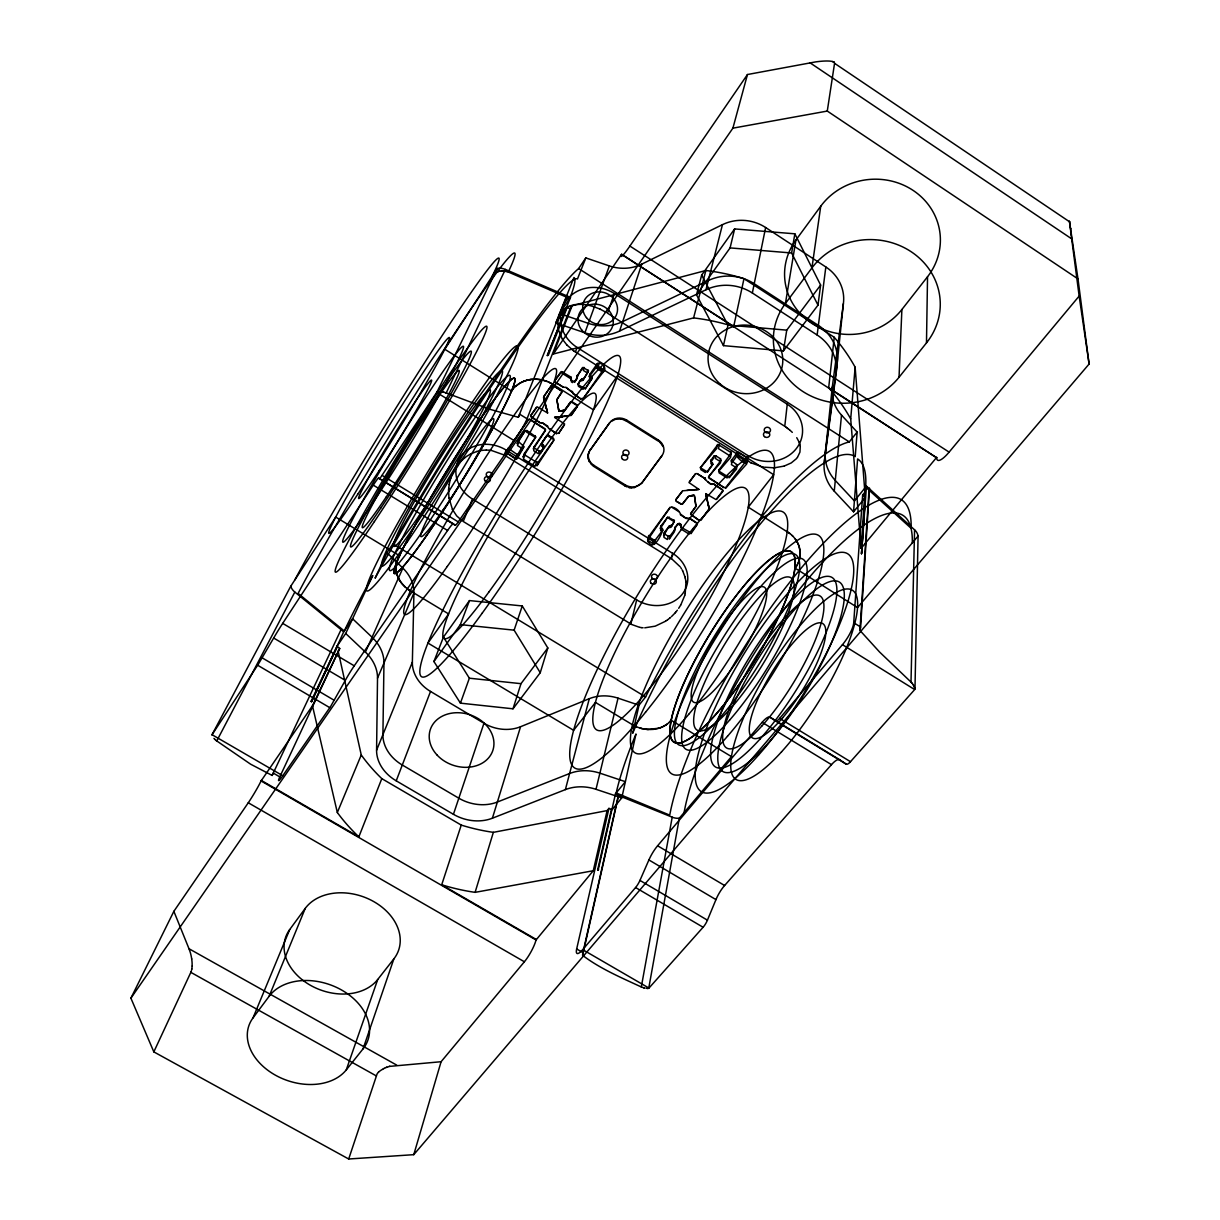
<?xml version="1.0" encoding="UTF-8"?>
<svg xmlns="http://www.w3.org/2000/svg" width="1220" height="1220" viewBox="0 0 1220 1220"><rect width="100%" height="100%" fill="white"/><g stroke="black" fill="none" stroke-linecap="round" stroke-linejoin="round"><path stroke-width="1.5" d="M448.945 497.912L448.594 490.303M800.168 555.573L800.244 552.797M1071.038 233.904L1079.151 296.079L949.114 452.117A20.725 5.49 -56.2 0 1 936.701 457.79L828.685 387.731L834.236 337.284L743.986 278.678A185.531 165.691 12.5 0 0 705.861 270.504L572.119 305.747L570.091 308.752L527.04 418.78A18.666 1.769 -58.2 0 1 514.337 440.725L458.232 521.885A9.12 0.839 -58.5 0 1 455.274 525.317L378.551 478.057A18.132 0.915 -58.5 0 0 373.274 485.148L282.689 623.374A17.415 0.824 -58.7 0 0 273.676 638.029L258.426 664.031L212.066 734.714L282.781 775.722L330.605 706.502L345.306 680.394A17.293 1.494 -58.9 0 1 354.257 665.83L447.603 530.486A18.026 1.647 -58.6 0 1 453.382 523.776L455.274 525.317M562.161 338.825L558.12 328.988L557.967 319.487M911.401 528.55L911.142 528.321A213.774 56.41 -58.4 0 0 802.577 566.461A213.774 56.41 -58.4 0 0 669.719 815.128L616.176 792.954A225.608 53.283 -58.4 0 1 635.986 733.998L621.773 797.895L596 789.31A38.933 31.034 14.2 0 0 565.379 789.614L492.392 818.208A38.903 30.988 17.8 0 1 453.428 814.304L396.225 780.83A39.131 31.262 19.8 0 1 376.583 750.239L377.514 678.152L413.931 592.981A37.362 31.049 23.8 0 0 402.859 568.124L386.938 552.721L392.916 543.846A248.468 19.993 -58.4 0 1 578.631 268.552L585.813 257.908L609.375 265.929A41.754 39.116 23.3 0 0 641.766 264.13L722.453 224.663A41.785 39.192 9.7 0 1 765.626 227.515L825.833 266.966A41.678 38.674 3.9 0 1 843.386 303.627L836.081 373.823L824.354 461.541A44.088 39.025 2 0 0 834.266 491.187L853.558 511.82L865.3 497.47L862.647 494.954L864.888 492.209L855.144 367.205A185.531 165.691 12.5 0 0 834.236 337.284M926.483 342.881L927.535 276.757A65.712 61.519 -4.9 0 0 912.941 190.29A65.712 61.519 -4.9 0 0 820.74 206.226L795.928 240.02L785.421 303.49A69.509 63.699 1.3 0 0 802.821 391.467A69.509 63.699 1.3 0 0 899.033 377.285L926.483 342.881A70.409 64.95 -1.8 0 0 910.791 251.488A70.409 64.95 -1.8 0 0 811.925 267.927L785.421 303.49M513.254 388.722L511.515 391.025L444.766 349.24L497.287 268.446A13.481 12.261 28.9 0 1 505.385 269.422L570.472 297.436L559.538 313.57L588.345 323.346A44.423 40.977 22.3 0 0 622.718 321.592L708.301 280.554A44.454 41.068 10.6 0 1 754.219 283.741L818.361 325.389A44.316 40.489 5.4 0 1 837.103 363.895L825.482 451.019A43.661 38.75 1.8 0 0 835.288 480.451L854.396 500.932L866.459 486.124L914.573 529.8A13.084 11.331 1.2 0 1 918.08 536.053L914.969 689.208M376.583 750.239L412.36 662.17L413.931 592.981M914.573 529.8L911.004 682.071L912.255 683.398M588.086 456.051L588.086 456.89M899.033 377.285L901.885 309.514L927.535 276.757M448.579 490.516L448.625 489.433M448.609 489.861L448.731 488.137M911.355 682.407L879.589 652.029L859.947 630.435L869.097 488.625M859.947 630.435A18.102 5.048 -57.8 0 0 860.619 627.034L869.524 488.076M936.701 457.332L861.076 548.375L864.888 492.209M866.459 486.124L861.503 553.804L865.239 496.601M861.503 553.804L865.3 497.47M621.773 797.895L612.165 809.638L608.948 808.372L576.663 948.962A16.424 3.95 -60.6 0 0 582.687 949.633L635.574 887.535A8.403 2.104 -60.2 0 0 639.951 880.413L648.903 859.947A16.836 4.239 -60 0 1 657.611 845.765L762.119 722.347A17.522 4.667 -58.8 0 1 769.988 717.177L775.615 721.02A8.86 2.379 -58.6 0 0 779.656 718.382L842.456 644.678A18.117 4.987 -57.8 0 0 853.726 622.718L862.647 494.954M853.558 511.82L857.614 458.933A225.608 53.283 -58.4 0 1 865.651 487.131L911.142 528.321M857.141 432.093L855.205 456.646A226.295 53.085 -58.4 0 0 752.74 533.216A226.295 53.085 -58.4 0 0 632.707 733.25L639.021 705.19L645.609 696.94A242.307 56.882 -58.4 0 1 849.288 441.914L857.141 432.093L841.51 415.09A41.114 37.088 0.3 0 1 832.299 386.954L843.386 303.627M861.076 548.375L850.706 418.872L855.144 367.205M448.701 488.457L449.265 484.142M800.137 555.862L799.756 558.318M834.266 491.187L841.51 415.09M396.027 565.47L395.936 567.91M588.147 455.258L588.284 454.404M824.354 461.541L832.299 386.954M396.073 565.15L396.607 562.267M836.081 373.823A44.743 40.778 5.6 0 0 817.141 335.012L825.833 266.966M817.995 305.152L820.618 285.083L794.845 233.813L734.623 228.918L701.668 275.11L696.498 294.828L723.46 345.641L783.423 350.887L817.995 305.152L791.627 252.982L794.845 233.813M811.925 267.927L820.74 206.226M784.765 426.314L787.251 404.232L614.392 293.547A35.685 32.62 21.3 0 0 565.714 301.355A35.685 32.62 21.3 0 0 577.151 347.456L575.367 352M817.141 335.012L752.343 292.998A44.896 41.373 10.7 0 0 705.968 289.765L619.592 331.047A44.85 41.266 22.1 0 1 584.883 332.785L555.786 322.919L573.949 277.55A231.464 18.208 -58.4 0 1 569.725 298.534L508.298 272.014A221.369 10.873 -58.4 0 0 447.77 343.827A221.369 10.873 -58.4 0 0 298.107 593.423L344.299 630.984A231.464 18.208 -58.4 0 1 372.786 575.535L345.702 633.485L337.055 646.219L339.724 648.476L312.457 705.755L261.08 780.952A17.873 1.342 -59.2 0 1 248.27 802.775L173.865 911.325L130.906 998.173L153.827 1051.884L348.691 1159L413.763 1154.669L1089.094 364.033L1077.992 278.923L827.282 111.066L834.556 63.318A14.731 3.995 -12.3 0 0 834.556 63.013M783.423 350.887L786.747 330.147L820.618 285.083M746.32 462.243C723.292 443.638 751.322 474.839 747.052 457.622L738.862 452.437L737.109 452.696L731.405 460.504L737.078 464.927L736.483 469.151L729.041 477.798L737.216 465.796M577.151 347.456L747.784 455.533L746.975 460.611M746.64 463.859L747.052 457.622M449.219 484.477L450.028 480.741M410.271 590.816L448.609 613.919L427.945 643.047L573.613 730.307L595.451 702.415L632.494 724.741A28.38 23.47 12.8 0 0 671.168 720.273L731.451 756.598L679.326 818.208L648.72 988.337L646.707 988.337L647.988 988.368M641.278 986.965C624.289 979.004 599.92 968.787 582.626 955.321A16.424 4.011 -60.7 0 1 582.946 952.606L618.326 795.455L672.205 817.187L641.308 986.965M736.636 464.484L736.072 467.565L731.436 464.637L732.03 461.572M738.13 457.058L738.969 452.498M737.033 452.788C738.664 455.639 728.996 466.818 731.634 459.833M719.373 471.408L727.425 476.486L727.135 477.966L719.083 472.872L718.763 470.218L731.481 452.818L717.97 444.385L700.387 467.748L707.036 471.683L712.953 464.118L710.665 460.672L714.096 455.945L715.637 455.716L720.684 458.903L720.867 460.489L708.469 477.264L724.116 487.634L725.915 487.314L747.433 459.361M722.484 489.555L713.669 484.02L723.094 490.47L716.064 499.59L705.755 493.658L709.155 508.892L700.951 519.979L708.988 509.274M724.009 487.573L709.079 478.194M730.871 451.873L730.078 455.96L718.458 448.609L719.282 444.553M731.253 453.611L730.505 457.515L718.671 471.271L718.976 469.685M588.314 454.236L588.741 452.772M716.796 499.132L722.926 491.172M720.867 460.489L720.38 462.944L708.683 476.471M720.486 458.75L719.952 461.358L715.332 458.43L715.865 455.838M712.648 484.37L713.669 484.02M752.343 292.998L765.626 227.515M707.905 481.854L710.833 484.218L707.905 481.854A6.527 5.78 11 0 1 705.114 478.072L705.282 479.734M711.87 484.462L712.755 483.867M712.831 464.317L707.31 472.292L707.508 471.316M717.36 444.827L716.552 448.701A243.924 47.336 -58.4 0 0 700.387 467.931L700.6 466.955M691.191 514.886L699.06 520.299L690.596 514.093L695.934 506.315L694.378 495.244L688.614 496.235L682.026 504.317L676.2 501.207L675.743 499.88L682.712 490.821L698.877 489.342L689.087 482.662L695.568 473.695L697.108 473.604L705.007 478.591M711.29 461.861L710.909 463.676L712.068 464.393L712.434 462.593M713.944 456.112C714.691 457.744 709.278 464.301 710.894 460.123M696.833 522.861L689.3 518.149L697.443 523.761L690.703 532.652L681.294 527.406L681.202 524.753L679.082 523.304L675.011 527.254L674.416 530.075M697.23 524.539L690.977 533.704L691.298 532.24M705.602 471.591L705.419 472.475L700.798 469.578L700.997 468.678M704.794 478.423L697.215 473.665M695.736 506.742L690.794 513.208M695.949 505.995L695.736 504.729L695.873 505.614M572.119 305.747L553.285 354.013L693.6 317.901A194.727 171.303 12.8 0 1 733.693 326.533L743.986 278.678M689.422 532.484L689.087 534.07L681.141 529.129L681.492 527.543M687.409 518.759L689.239 518.119M723.46 345.641L728.005 325.084L701.668 275.11M695.324 473.939L689.315 481.87M680.653 514.184L686.372 518.576L680.486 514.886C680.684 511.653 674.111 505.629 669.917 507.474L648.72 536.663L653.905 540.018L655.475 539.743L662.872 529.999L660.706 526.338L667.797 517.067L674.431 520.62L671.198 526.964L674.279 521.626M685.198 593.561L685.96 582.367M582.626 955.321L618.692 795.013M680.79 524.264L680.394 525.561L679.25 524.844L679.555 523.487M680.76 527.345L681.157 525.789M799.664 558.714L798.002 563.457M677.679 523.746L674.614 529.099M682.758 503.86L688.431 496.403M631.533 624.411L463.219 521.474L472.46 499.041A34.038 29.554 22.4 0 1 460.443 456.737A34.038 29.554 22.4 0 1 506.239 450.134L672.555 553.285L671.442 558.638M675.041 528.839L674.355 531.798L669.292 539.103L670.009 535.976L674.965 529.465L674.98 527.299M680.973 504.195L676.307 501.267M597.632 869.921L598.501 869.769L597.632 869.921L611.342 809.79M679.311 511.912L671.793 507.215M598.135 870.211L615.505 793.778L625.387 781.669L599.904 773.16A38.506 30.851 14.2 0 0 569.618 773.51L497.379 802.028A38.46 30.79 17.8 0 1 458.827 798.2L402.295 765.016A38.689 31.079 19.8 0 1 382.912 734.654L383.964 663.055A39.482 32.086 23.3 0 0 372.069 637.236L352.595 618.754L343.689 631.884L311.527 701.744L337.223 646.981M685.152 593.774L684.71 595.512M673.882 519.949L673.562 521.306L669.002 518.47L669.322 517.112M413.763 1154.669L441.091 1061.72L524.386 961.772A17.446 3.828 -60.7 0 0 536.053 939.979L593.271 870.729L607.133 810.598L608.948 808.372M669.17 526.14L663.619 535.565L664.351 532.454L669.17 526.14L671.564 525.179M675.895 499.575L682.255 491.202M669.551 527.696L670.024 525.667M664.747 534.116L668.148 536.236L667.386 539.514L663.985 537.395L664.351 532.454M670.329 527.528L670.786 525.561M558.089 318.969L559.385 315.233M667.447 517.371L660.233 528.687L660.874 526.049M669.917 507.474L669.75 508.191A243.924 47.336 -58.4 0 0 647.606 540.155C653.035 552.797 660.874 535.717 662.811 530.09M662.506 528.489L661.743 531.218L660.599 530.502L661.27 527.726M696.498 294.828L730.094 247.904L734.623 228.918M655.536 539.652L654.377 544.425L647.606 540.155L648.75 535.443M596 789.31L618.037 698.16L639.021 705.19M652.517 544.684L653.691 539.911M630.847 624L636.672 599.904A33.489 28.746 13.3 0 0 682.544 593.835A33.489 28.746 13.3 0 0 672.555 553.285M647.972 541.863L649.162 537.105M705.968 289.765L722.453 224.663M599.249 437.294L590.007 450.348L609.68 422.745A12.505 11.148 16.8 0 1 626.79 420.183L658.251 439.993A12.474 11.087 14.7 0 1 661.987 455.624L652.608 468.266M693.6 317.901L705.861 270.504M396.576 562.389L397.14 560.499M565.379 789.614L589.306 698.679A36.478 29.921 14.1 0 1 618.037 698.16M659.7 442.219L658.251 439.993M661.987 455.624L641.979 482.83L651.983 469.105M130.906 998.173L732.9 128.161L747.463 74.527L815.265 61.961A34.129 9.318 -12.3 0 1 817.644 61.64L818.223 61.58A31.262 8.525 -12.3 0 1 819.367 61.442L819.931 61.381A33.901 9.241 -12.3 0 1 820.496 61.335A36.417 9.943 -12.3 0 1 821.319 61.259A32.299 8.799 -12.3 0 1 822.387 61.168L822.661 61.152A31.613 8.616 -12.3 0 1 823.942 61.076A27.297 7.427 -12.3 0 1 826.352 61A25.269 6.862 -12.3 0 1 827.465 61L827.678 61.015A23.393 6.359 -12.3 0 1 828.914 61.046A20.938 5.688 -12.3 0 1 830.378 61.168A22.28 6.054 -12.3 0 1 830.881 61.229A18.224 4.941 -12.3 0 1 831.186 61.274A21.777 5.917 -12.3 0 1 831.491 61.32A19.062 5.17 -12.3 0 1 832.36 61.519M450.195 480.1L450.683 478.438M627.111 486.963L624.93 485.88L625.174 484.874A12.352 10.888 15.4 0 0 642.071 482.464M684.679 595.619L680.821 604.876M658.022 440.984L626.516 421.144L626.79 420.183M338.092 650.885L361.257 754.966A171.105 140.468 18 0 0 381.799 778.634L461.251 825.086L441.701 884.774A178.379 143.838 17.9 0 0 475.099 892.354L493.353 832.345L607.133 810.598M540.246 672.723L547.826 647.972L522.267 605.959L469.486 600.575L443.439 637.114L433.923 661.53L460.428 703.147L512.995 708.805L540.246 672.723L514.123 630.16L522.267 605.959M492.392 818.208L520.559 726.723L589.306 698.679M588.604 453.2L588.863 452.452M609.68 422.745L599.859 436.44M624.93 485.88L593.774 466.452L594.079 465.476A12.398 10.949 17.4 0 1 590.129 449.997M450.622 478.652L451.278 476.7M512.995 708.805L520.986 683.673L547.826 647.972M348.691 1159L377.132 1073.829A10.339 6.344 -23.8 0 1 377.88 1072.914L378.063 1072.685A10.782 6.618 -23.6 0 1 378.429 1072.212M619.592 331.047L641.766 264.13M604.449 368.089L582.992 398.909A246.73 30.607 -58.4 0 1 602.985 372.39C607.987 368.501 601.689 361.532 597.404 363.484L589.87 374.281L592.188 378.2L585.036 389.088L592.127 378.307M453.428 814.304L483.974 723.246A36.447 29.875 17.9 0 0 520.559 726.723M603.031 372.344L604.007 366.29M602.573 370.529L597.815 367.51L599.264 363.285M591.624 376.614L590.755 379.115L589.565 378.368L590.434 375.867M597.404 363.484L595.879 367.815L589.077 376.721L589.992 374.067M363.057 1048.849L393.877 958.859A51.621 38.857 19.3 0 0 373.808 901.626A51.621 38.857 19.3 0 0 305.244 908.381L289.689 929.579L253.028 1017.892A54.092 39.116 19.3 0 0 275.476 1075.216A54.092 39.116 19.3 0 0 346.282 1069.879L363.057 1048.849A54.534 39.787 19.2 0 0 341.325 989.862A54.534 39.787 19.2 0 0 269.147 996.252L253.028 1017.892M577.365 406.58L571.173 415.379L577.563 405.894L570.899 401.716L564.799 410.027L570.319 402.158M573.568 393.679L581.116 399.138L572.729 393.45M576.908 404.811L572.211 401.868M588.345 371.536L582.87 380.335L588.558 370.834L583.023 367.342L576.938 376.599L582.428 367.784M346.282 1069.879L377.727 979.477L393.877 958.859M578.875 385.078L583.587 388.051L583.16 389.287L578.433 386.313C577.624 383.293 580.064 379.145 583.541 378.413M451.125 477.096L452.788 473.04M784.063 425.856L607.514 313.189L614.392 293.547M587.903 369.736L586.881 372.664L583.312 370.407L584.349 367.494M564.448 424.926L558.607 433.451L564.616 423.996L554.612 417.408M581.025 379.572L577.944 384.62L578.417 383.293M581.254 380.838L581.879 379.054M582.032 380.762L582.672 378.932M553.804 440.054L553.468 441A246.73 30.607 -58.4 0 0 536.968 465.842L538.386 461.968L553.804 440.054L553.727 438.666L548.466 435.296L546.972 435.525L541.756 443.028L544.181 446.352L540.292 453.291L544.044 446.795M577.655 376.37L574.407 382.394L576.877 379.039L577.563 374.784M549.198 428.495L556.701 433.801L548.405 428.174M576.801 377.468L577.457 375.638M460.428 703.147L469.364 678.198L443.439 637.114M566.034 387.441L571.905 391.94L565.988 387.411L563.274 387.197L555.39 382.241L554.932 380.457L561.688 371.581L571.082 377.193L570.853 380.152M936.701 457.79L621.559 254.294L733.693 326.533M572.531 392.749L572.134 391.284M571.784 380.625L572.973 381.357L572.531 382.592L571.341 381.845L571.387 378.734M553.346 438.315L553.041 439.185L548.375 436.287L548.695 435.418M570.868 377.041L570.35 378.474L562.054 373.244L562.588 371.825M543.525 445.163L542.87 446.932L541.711 446.215L542.366 444.446M584.883 332.785L609.375 265.929M534.68 448.258L539.332 451.156L538.386 453.718L533.735 450.82L534.07 446.855L545.614 429.699L529.038 419.039L508.298 448.35L517.082 454.435L518.774 454.328L523.959 446.535L518.042 441.167L525.195 430.736L526.994 430.553L535.809 436.821L523.014 457.18L524.478 453.337L535.671 437.279M548.222 427.427L542.9 423.111L541.695 423.34M524.951 455.06L536.525 462.243L535.046 466.299L523.41 459.086L524.951 455.06L524.478 453.337M551.272 385.749L543.663 396.774L551.333 385.657L552.812 385.291L562.039 391.467L557.006 399.489L557.159 401.487M546.819 435.692L541.299 444.37L541.909 442.723M545.432 430.492L533.323 448.96L534.223 446.55M557.128 399.245L561.886 392.413M561.429 390.644L553.163 385.444M563.167 387.121L555.39 382.241M544.974 428.754L529.785 419.268M541.878 422.882L540.063 422.791L530.547 415.913L537.196 406.839L547.582 413L543.663 396.774M560.682 372.115L554.932 380.457M535.153 435.632L534.619 437.065L526.445 431.971L526.994 430.553M540.063 422.791L531.188 417.24M433.923 661.53L460.352 624.609L469.486 600.575M396.225 780.83L430.523 691.45A36.646 30.134 20.1 0 1 412.36 662.17M523.304 445.483L522.145 448.472L517.493 445.575L518.653 442.586M523.776 447.206L517.234 458.552L518.927 454.16M515.343 458.918L506.513 452.742L516.761 459.01L515.953 459.132L517.082 454.435M536.342 407.343L530.715 415.486M525.134 430.828L517.082 443.699L518.18 440.862M570.091 308.752L566.415 307.257L547.307 355.554L548.298 355.294L567.361 307.013L570.243 305.793M261.324 780.434L358.848 836.844L381.799 778.634M507.184 453.855L508.953 449.402M585.813 257.908L577.457 279.014A232.044 18.666 -58.4 0 0 499.437 374.311A232.044 18.666 -58.4 0 0 375.104 578.188L386.938 552.721M547.307 355.554L570.472 297.436M680.18 566.797L671.61 558.745L504.104 454.923L506.239 450.134M506.742 452.056L508.481 447.679M445.742 392.764L490.059 409.341L518.317 417.286L567.239 295.362M269.147 996.252L305.244 908.381M582.687 949.633L648.964 988.078L703.101 927.261A8.342 2.394 -60.5 0 0 707.432 920.17L715.957 899.613A16.729 4.819 -60.2 0 1 724.604 885.506L831.476 764.65A17.4 5.307 -58.9 0 1 839.787 759.831L846.222 764.147A8.799 2.714 -58.7 0 0 850.493 761.692L914.68 689.574L842.456 644.678M358.848 836.844A178.379 143.838 17.9 0 1 337.33 812.52L361.257 754.966M377.514 678.152A39.94 32.299 23.2 0 0 365.436 652.12L402.859 568.124M190.884 972.233L153.827 1051.884M216.352 740.662L250.603 764.178L272.151 775.432A16.882 1.342 -59.1 0 1 273.173 773.038L279.807 776.881L339.724 648.476M311.024 701.439L337.055 646.219M272.151 775.432L341.051 629.642L294.828 592.066A12.261 10.08 26 0 1 290.726 586.286L335.698 517.067L399.58 555.74L398.193 558.058M446.215 392.947L505.385 269.422M437.019 392.032L439.139 391.803L436.989 392.032L497.287 268.446M589.184 451.751L589.626 450.942M559.538 314.912L559.98 314.104M294.828 592.066L216.748 740.967L214.964 739.472M211.868 735.019L290.726 586.286M797.346 564.707L796.904 565.47M454.526 469.685L455.319 468.358M680.668 605.135L678.686 608.307M560.148 313.815L562.938 310.246M455.38 468.266L456.051 467.229M796.675 565.836L795.181 567.956M379.588 479.018L436.668 392.428L514.337 440.725M456.097 467.138L456.631 466.375M341.051 629.642L343.689 631.884M555.786 322.919L566.415 307.257M553.285 354.013L621.559 254.294M621.422 254.675A21.335 1.952 -57.7 0 0 629.886 246.059L747.463 74.527M797.514 457.271L799.939 452.117L800.259 446.535M797.407 457.424L796.629 458.4M457.439 465.262L458.354 464.088M677.359 610.153L676.2 611.632M574.879 381.067L573.08 381.433M641.659 483.242L634.537 487.542M585.493 387.762L583.587 388.051M541.177 450.882L539.332 451.156M583.221 398.254L581.421 398.604M558.684 433.1L556.884 433.298M538.386 461.968L536.632 462.304M795.043 568.124L857.553 607.591L918.08 536.053M676.002 611.876L674.965 613.065M670.009 535.976L668.148 536.236M729.346 476.212L727.425 476.486M670.878 720.608L669.963 721.615M701.027 519.598L699.258 519.918M796.37 458.705L791.246 462.929L784.292 466.025M459.452 462.792L464.698 457.805M674.828 613.233L671.686 616.405M571.128 415.425L554.642 417.332M670.1 721.477L669.338 722.24M564.753 410.072L558.913 411.216L556.945 400.084M378.505 1072.227L379.115 1071.678A14.609 10.584 -17.9 0 1 379.496 1071.343A14.152 10.141 -19 0 1 379.893 1071.007L380.472 1070.596A17.507 12.429 -20.3 0 1 380.93 1070.291L382.546 1069.284M515.465 386.45L519.491 383.431M670.741 617.274L669.933 617.961M563.808 309.453L567.285 307.089M669.673 618.174L667.584 619.806M611.159 421.418L615.566 419.238L620.843 419.024M464.881 457.668L466.36 456.57M667.34 723.963L666.135 724.817M667.492 619.867L665.571 621.193M466.62 456.387L470.508 454.038M666.257 724.741L663.039 726.586M665.495 621.255L655.216 626.165L644.755 627.827M520.193 383.019L522.709 381.753M496.387 272.38L498.217 271.557M470.6 453.992L476.867 451.461M496.814 272.151L499.011 271.313M384.346 1068.369L385.489 1067.851A22.402 13.191 -22.9 0 1 386.069 1067.607L386.267 1067.53M662.277 726.937L660.554 727.654M522.922 381.662L523.975 381.235M523.593 381.372L526.445 380.396M386.877 1067.302L388.311 1066.814A30.409 21.091 -24.6 0 1 388.951 1066.615L389.149 1066.554M570.38 305.747L574.712 304.664M660.066 727.821L658.632 728.279M476.654 451.522L480.268 450.637M783.865 466.147L775.035 467.687M658.785 728.233L647.698 729.438M526.293 380.442L528.489 379.893M498.95 271.328L499.849 271.114M389.79 1066.371L441.091 1061.72M528.565 379.877L529.419 379.71M634.217 487.619L631.701 487.832M480.375 450.622L482.022 450.348M475.099 892.354L593.271 870.729M732.9 128.161L827.282 111.066M529.495 379.694L531.112 379.45M574.3 304.725L575.108 304.603M529.724 379.649L530.563 379.527M559.614 411.109L560.605 410.957M559.477 411.125L564.021 410.438L561.612 410.804M691.679 495.625L690.078 495.854M693.311 495.396L691.283 495.686L693.814 495.32M481.808 450.378L486.063 450.043M500.536 270.977L507.2 271.602M575.443 304.558L581.482 304.314M711.9 483.974L710.924 483.761M531.188 379.45L534.131 379.222M687.485 518.073L686.54 517.859M653.752 729.27L652.913 729.362M554.719 417.392L556.32 417.225M555.817 417.27L560.422 416.798M559.614 416.874L562.527 416.584M565.424 416.295L561.917 416.645L562.725 416.569M565.119 416.325L567.33 416.127M559.812 416.859L560.819 416.752M686.951 490.379L690.947 490.043M689.956 490.12L694.653 489.738M693.86 489.799L696.666 489.586M698.069 489.479L696.559 489.586M697.657 489.51L698.862 489.418M774.929 467.702L773.48 467.763M439.002 391.803L443.882 392.215M773.282 467.779L764.803 467.214M502.015 270.84L503.219 270.84M533.963 379.237L535.138 379.206M648.216 988.368L647.393 988.368M486.383 450.043L491.248 450.348M440.298 391.772L441.076 391.803M631.365 487.817L630.237 487.741M535.9 379.222L537.852 379.329M581.04 304.298L582.001 304.329M648.171 729.468L646.371 729.331M581.742 304.329L585.463 304.695M643.108 627.766L641.872 627.675M441.335 391.818L442.25 391.925M730.094 247.904L791.627 252.982M728.005 325.084L786.747 330.147M460.352 624.609L514.123 630.16M469.364 678.198L520.986 683.673M538.523 379.405L540.826 379.725M646.142 729.301L644.068 729.011M641.674 627.644L639.951 627.4M441.945 391.879L442.723 391.986M630.069 487.71L629.383 487.603M491.035 450.317L504.287 455.045M585.264 304.664L588.65 305.274M621.163 419.085L621.773 419.207M644.221 729.041L643.413 728.889M763.644 467.016L762.042 466.696M645.182 988.139L641.781 987.163M639.646 627.339L631.792 624.548M443.394 392.108L446.032 392.87M541.314 379.816L546.179 381.128M629.184 487.573L628.483 487.405M588.452 305.229L592.996 306.418M642.406 728.691L641.4 728.447M644.419 987.971L643.55 987.758M761.295 466.528L750.818 462.761M505.919 271.221L507.139 271.572M641.247 728.401L640.286 728.142M622.718 419.451L626.516 421.144M592.783 306.357L593.82 306.677M593.911 306.708L600.392 309.285M545.935 381.036L547.231 381.509M507.962 271.877L508.145 271.953M636.459 726.769L635.529 726.357M548.664 382.104L549.9 382.683M600.194 309.194L606.401 312.503M635.117 726.144L632.738 724.878M751.001 462.853L573.43 350.689M550.281 382.866L552.736 384.239M376.111 1075.796L190.823 972.34A11.056 4.773 87.2 0 0 191.022 971.913M173.865 911.325L188.993 948.733L396.759 1065.136M597.815 367.51L595.879 367.815L602.985 372.39M248.27 802.775L524.386 961.772M576.663 948.962L582.946 952.606M441.701 884.774L536.19 939.43M261.08 780.952L536.053 939.979M257.649 665.236L329.812 707.676M635.574 887.535L703.101 927.261M262.178 657.854L334.31 700.356M639.951 880.413L707.432 920.17M282.689 623.374L354.257 665.83M657.611 845.765L724.604 885.506M273.676 638.029L345.306 680.394M648.903 859.947L715.957 899.613M615.505 793.778L618.326 795.455M430.523 691.45L483.974 723.246M392.916 543.846L645.609 696.94M382.211 475.419L458.232 521.885M779.656 718.382L850.493 761.692M378.551 478.057L453.382 523.776M769.988 717.177L839.787 759.831M775.615 721.02L846.222 764.147M373.274 485.148L447.603 530.486M762.119 722.347L831.476 764.65M410.027 590.648L408.868 589.9M472.46 499.041L636.672 599.904M552.95 384.361L593.423 409.813L617.534 375.821L773.678 474.702L748.272 507.169L789.843 533.506M542.9 423.111L547.826 426.192M527.04 418.78L519.72 414.22A18.666 1.693 -58.2 0 1 518.317 417.286M853.726 622.718L860.619 627.034M594.079 465.476L625.174 484.874M578.631 268.552L849.288 441.914M629.886 246.059L949.114 452.117M785.207 426.619L785.985 427.153M810.065 62.83L1071.678 238.845M834.556 63.318L1069.543 221.781L1077.992 278.923M462.197 520.818L456.661 515.862L452.406 509.411M593.21 466.086L590.495 463.478M785.726 426.969L787.342 428.128M573.613 350.811L566.888 344.986M787.007 427.869L788.242 428.815M407.526 588.955L406.656 588.269M787.998 428.616L789.828 430.096M790.133 430.37L792.314 432.368M405.452 587.247L401.807 583.404M660.157 442.646L661.926 444.72M345.702 633.485L365.436 652.12M214.842 739.366L213.942 738.405M792.1 535.458L792.832 536.19M566.812 344.894L562.374 339.16M912.087 683.185L912.468 683.673M401.532 583.068L399.992 580.872M795.089 538.798L795.776 539.743M912.773 684.084L913.81 685.762M795.897 539.926L796.889 541.497M662.018 444.858L662.963 446.581M796.736 437.675L799.009 441.914M913.246 684.771L913.597 685.365M680.897 567.818L681.446 568.688M399.87 580.689L399.321 579.774M796.66 541.116L797.301 542.229M399.519 580.11L398.483 578.188M589.55 462.06L589.168 461.328M682.117 569.847L682.697 570.945M913.734 685.625L914.131 686.433M797.407 542.427L798.978 546.026M682.742 571.036L684.923 576.724M452.498 509.609L448.914 497.699M398.543 578.326L397.522 575.992M589.062 461.099L588.391 459.086M914.161 686.494L914.863 688.675M799.1 442.097L799.832 444.339M188.993 948.733L190.137 951.981A25.528 11.087 87.3 0 1 190.61 953.613L190.716 954.025A23.378 10.141 87.3 0 1 190.915 954.848L191.006 955.26A22.814 9.897 87.3 0 1 191.189 956.099A26.55 11.544 87.3 0 1 191.326 956.739A24.659 10.705 87.3 0 1 191.433 957.364L191.479 957.578A21.243 9.211 87.3 0 1 191.586 958.203A24.659 10.705 87.3 0 1 191.708 958.981M397.4 575.657L396.774 573.72M914.481 687.333L914.817 688.431M798.871 545.752L800.198 552.08M572.744 392.047L572.942 392.84M543.571 397.659L544.471 401.029M684.984 576.908L685.335 578.356M544.715 401.944L546.514 408.807M543.571 397.613L545.05 403.24M544.044 399.443L544.303 400.404M544.425 400.861L544.669 401.792M546.163 407.511L546.987 410.652M546.819 410.027L547.582 413M705.77 493.902L706.029 494.969M588.36 458.964L588.192 458.11M706.639 497.531L705.953 494.634L707.356 500.596M311.344 700.966L311.527 701.744M312.457 705.755L337.33 812.52M799.985 444.919L800.183 445.956M707.158 499.773L708.042 503.601M708.103 503.845L709.034 507.916M705.114 478.072L705.389 479.231M708.225 504.378L709.155 508.435M396.271 571.478L396.454 572.378M685.35 578.463L685.762 580.781M557.25 401.975L557.723 404.521M557.601 403.866L558.257 407.495M558.15 406.916L558.699 409.966M558.516 408.974L558.821 410.713M395.936 568.108L396.256 571.341M1069.467 221.521A19.337 0.839 73.9 0 1 1069.452 221.354L1069.543 221.704M1079.151 296.079L1089.094 364.033M694.561 496.449L695.08 500.063M694.912 498.843L695.324 501.74M695.156 500.536L695.659 504.165M685.792 580.979L685.945 582.26M588.162 457.866L588.101 457.164M1070.733 231.632L1071.13 234.697M1070.489 229.741L1070.458 229.512A40.153 3.004 79.1 0 1 1070.382 228.841L1070.184 227.377M1070.108 226.783L1070.092 226.585A29.646 0.793 84.5 0 0 1070.016 226.035L1069.894 224.998M1070.794 232.12L1070.58 230.427M1069.711 223.504L1069.543 222.254A23.165 1.174 76 0 1 1069.528 222.055L1069.498 221.735M1069.757 223.916L1069.864 224.831M1069.513 221.887L1069.513 221.979A18.742 0.808 75.2 0 0 1069.574 222.055M800.183 551.791L800.244 553.239M684.1 812.551A201.285 54.031 -58.4 0 1 809.104 577.639A201.285 54.031 -58.4 0 1 912.301 542.885M294.844 579.927A208.773 9.196 -58.4 0 1 436.562 344.147A208.773 9.196 -58.4 0 1 492.255 276.177M787.22 531.661A29.981 25.986 7.8 0 1 794.967 568.23M511.607 390.888A30.546 27.145 21.9 0 1 553.087 384.452M725.687 488.381A243.207 51.133 -58.4 0 1 746.533 464.195M679.326 818.208A11.803 9.485 11.4 0 1 672.205 817.187M410.393 590.892A29.005 24.369 22.6 0 1 399.504 555.862M506.727 452.284A247.462 26.428 -58.4 0 1 527.543 420.61M787.251 404.232A35.197 31.567 7.7 0 1 796.507 448.35A35.197 31.567 7.7 0 1 747.784 455.533M828.685 387.731A194.727 171.303 12.8 0 1 850.706 418.872M282.781 775.722A16.866 1.388 -59.2 0 1 279.807 776.881M493.353 832.345A171.105 140.468 18 0 1 461.251 825.086M901.885 309.514A64.904 60.42 -1.1 0 1 812.001 323.468A64.904 60.42 -1.1 0 1 795.928 240.02M377.727 979.477A51.225 38.247 19.5 0 1 310.398 985.272A51.225 38.247 19.5 0 1 289.689 929.579M191.677 958.844A20.252 8.784 87.3 0 1 191.891 960.521A19.184 8.311 87.3 0 1 192.013 961.756L192.028 961.955A17.339 7.503 87.2 0 1 192.089 962.961A15.875 6.862 87.2 0 1 192.119 964.928A15.418 6.664 87.2 0 1 192.104 965.859M192.089 966.225A13.74 5.947 87.2 0 1 192.058 966.774A14.564 6.298 87.2 0 1 192.013 967.307A12.856 5.551 87.2 0 1 191.799 969.061M191.799 968.97A11.254 4.865 87.2 0 1 191.555 970.19M191.387 970.861A11.254 4.865 87.2 0 1 191.113 971.73M382.638 1069.391A17.385 11.422 -22.6 0 1 383.141 1069.101L383.614 1068.72A19.322 12.429 -23 0 1 384.285 1068.278M386.206 1067.332A26.276 20.023 -25 0 1 386.816 1067.103M389.134 1066.402A27.419 18.102 -23.9 0 1 389.775 1066.219M834.144 62.25A14.731 3.995 -12.3 0 1 834.251 62.357A14.853 4.026 -12.3 0 0 833.58 61.869A16.821 4.56 -12.3 0 0 833.031 61.717A18.224 4.941 -12.3 0 1 833.153 61.747M832.33 61.503A17.187 4.667 -12.3 0 1 832.803 61.64M1071.114 233.081A36.234 1.098 81.3 0 1 1071.038 232.44M1070.824 228.902A34.678 4.27 75.5 0 1 1070.733 228.323M1069.269 221.506A22.982 0.9 79.3 0 1 1069.254 221.247M720.044 383.873A37.439 34.206 9.1 0 0 781.868 367.906A37.439 34.206 9.1 0 0 734.379 326.335A37.439 34.206 9.1 0 0 720.044 383.873M781.517 751.855A111.05 29.707 -58.4 0 0 854.396 591.974A111.05 29.707 -58.4 0 0 746.686 710.635A111.05 29.707 -58.4 0 0 781.517 751.855M717.238 712.709A111.676 26.078 -58.4 0 0 792.863 553.392A111.676 26.078 -58.4 0 0 687.76 674.736A111.859 26.123 -58.4 0 0 717.223 712.8A111.859 26.123 -58.4 0 0 792.954 553.239A111.859 26.123 -58.4 0 0 687.683 674.782A111.676 26.078 -58.4 0 0 717.238 712.709M689.33 713.624A141.352 31.156 -58.4 0 0 784.872 513.574A141.352 31.156 -58.4 0 0 652.929 670.1A141.352 31.156 -58.4 0 0 689.33 713.624M649.086 689.147A141.84 28.273 -58.4 0 0 746.838 489.601A141.84 28.273 -58.4 0 0 616.908 648.232A141.84 28.273 -58.4 0 0 649.086 689.147M645.533 712.251A185.837 37.103 -58.4 0 0 771.009 452.666A185.837 37.103 -58.4 0 0 599.752 664.183A185.837 37.103 -58.4 0 0 645.533 712.251M482.19 613.172A188.383 21.868 -58.4 0 0 619.79 356.621A188.383 21.868 -58.4 0 0 458.781 579.042A188.383 21.868 -58.4 0 0 482.19 613.172M489.022 591.822A143.777 16.653 -58.4 0 0 595.711 394.35A143.777 16.653 -58.4 0 0 473.939 561.398A143.777 16.653 -58.4 0 0 489.022 591.822M447.298 566.446A144.28 13.588 -58.4 0 0 556.366 369.553A144.28 13.588 -58.4 0 0 436.745 538.813A144.28 13.588 -58.4 0 0 447.298 566.446M426.497 535.702A114.665 9.18 -58.4 0 0 515.008 378.932A114.665 9.18 -58.4 0 0 421.937 512.857A114.665 9.18 -58.4 0 0 426.497 535.702M426.527 535.611A114.482 9.165 -58.4 0 0 514.916 379.084A114.482 9.165 -58.4 0 0 421.998 512.796A114.482 9.165 -58.4 0 0 426.527 535.611M358.009 493.856A115.153 5.063 -58.4 0 0 449.478 338.047A115.153 5.063 -58.4 0 0 359.534 474.733A115.153 5.063 -58.4 0 0 358.009 493.856M764.467 436.623A3.187 2.852 7.7 0 0 769.728 435.296A3.187 2.852 7.7 0 0 765.672 431.834A3.187 2.852 7.7 0 0 764.467 436.623M765.214 432.124A3.172 2.837 7.7 0 0 770.445 430.797A3.172 2.837 7.7 0 0 766.404 427.351A3.172 2.837 7.7 0 0 765.214 432.124M485.072 480.848A3.08 2.669 22.3 0 0 490.226 480.482A3.08 2.669 22.3 0 0 486.856 476.593A3.08 2.669 22.3 0 0 485.072 480.848M486.917 476.318A3.065 2.653 22.4 0 0 492.041 475.952A3.065 2.653 22.4 0 0 488.686 472.064A3.065 2.653 22.4 0 0 486.917 476.318M651.144 583.312A3.019 2.592 13.3 0 0 656.207 582.565A3.019 2.592 13.3 0 0 652.639 579.058A3.019 2.592 13.3 0 0 651.144 583.312M652.303 578.433A3.019 2.592 13.3 0 0 657.336 577.7A3.019 2.592 13.3 0 0 653.783 574.193A3.019 2.592 13.3 0 0 652.303 578.433M622.444 459.116A3.126 2.76 16.1 0 0 627.644 458.278A3.126 2.76 16.1 0 0 623.938 454.572A3.126 2.76 16.1 0 0 622.444 459.116M623.755 454.587A3.111 2.76 16.1 0 0 628.941 453.764A3.111 2.76 16.1 0 0 625.25 450.058A3.111 2.76 16.1 0 0 623.755 454.587M436.791 754.738A32.955 26.596 18.6 0 0 491.995 752.603A32.955 26.596 18.6 0 0 455.929 712.739A32.955 26.596 18.6 0 0 436.791 754.738M586.439 317.596A17.614 16.15 21.4 0 0 616.313 315.141A17.614 16.15 21.4 0 0 597.587 291.931A17.614 16.15 21.4 0 0 586.439 317.596M581.803 330.117A17.842 16.302 21.3 0 0 612.043 327.661A17.842 16.302 21.3 0 0 593.057 304.192A17.842 16.302 21.3 0 0 581.803 330.117M834.358 62.54A15.494 4.194 -12.3 0 0 834.266 62.433M386.328 496.799A92.171 5.154 -58.4 0 0 459.299 371.078A92.171 5.154 -58.4 0 0 386.816 479.018A92.171 5.154 -58.4 0 0 386.328 496.799M418.597 516.487A91.912 6.725 -58.4 0 0 490.409 390.522A91.912 6.725 -58.4 0 0 416.782 497.318A91.912 6.725 -58.4 0 0 418.597 516.487M379.115 470.752A69.54 3.294 -58.4 0 0 431.56 380.091A69.54 3.294 -58.4 0 0 374.677 467.077A69.54 3.294 -58.4 0 0 379.115 470.752M372.771 502.853A115.016 5.947 -58.4 0 0 463.57 346.892A115.016 5.947 -58.4 0 0 372.985 482.922A115.016 5.947 -58.4 0 0 372.771 502.853M380.945 507.84A114.924 6.435 -58.4 0 0 471.377 351.787A114.924 6.435 -58.4 0 0 380.442 487.466A114.924 6.435 -58.4 0 0 380.945 507.84M374.387 521.58A144.234 8.082 -58.4 0 0 486.963 326.899A144.234 8.082 -58.4 0 0 371.932 498.904A144.234 8.082 -58.4 0 0 374.387 521.58M407.419 541.665A143.838 10.538 -58.4 0 0 518.103 346.526A143.838 10.538 -58.4 0 0 401.349 516.777A143.838 10.538 -58.4 0 0 407.419 541.665M413.549 527.696A114.619 8.387 -58.4 0 0 502.503 371.307A114.619 8.387 -58.4 0 0 410.149 505.568A114.619 8.387 -58.4 0 0 413.549 527.696M421.662 532.652A114.543 8.876 -58.4 0 0 510.265 376.172A114.543 8.876 -58.4 0 0 417.56 510.082A114.543 8.876 -58.4 0 0 421.662 532.652M443.119 509.929A69.159 5.643 -58.4 0 0 493.566 418.689A69.159 5.643 -58.4 0 0 435.22 504.089A69.159 5.643 -58.4 0 0 443.119 509.929M731.542 707.432A89.472 21.472 -58.4 0 0 792.42 579.195A89.472 21.472 -58.4 0 0 707.951 675.148A89.472 21.472 -58.4 0 0 731.542 707.432M761.89 725.961A89.228 22.86 -58.4 0 0 821.731 597.51A89.228 22.86 -58.4 0 0 736.255 692.442A89.228 22.86 -58.4 0 0 761.89 725.961M722.499 680.867A67.496 15.646 -58.4 0 0 764.406 587.262A67.496 15.646 -58.4 0 0 699.899 665.907A67.496 15.646 -58.4 0 0 722.499 680.867M721.859 715.515A111.63 26.352 -58.4 0 0 797.285 556.152A111.63 26.352 -58.4 0 0 691.984 677.313A111.63 26.352 -58.4 0 0 721.859 715.515M729.545 720.196A111.554 26.779 -58.4 0 0 804.636 560.773A111.554 26.779 -58.4 0 0 699.029 681.599A111.554 26.779 -58.4 0 0 729.545 720.196M727.486 736.285A139.995 33.641 -58.4 0 0 820.389 537.013A139.995 33.641 -58.4 0 0 687.409 690.535A139.995 33.641 -58.4 0 0 727.486 736.285M758.489 755.149A139.629 35.807 -58.4 0 0 849.715 555.496A139.629 35.807 -58.4 0 0 715.225 707.432A139.629 35.807 -58.4 0 0 758.489 755.149M760.167 738.862A111.264 28.517 -58.4 0 0 833.962 579.164A111.264 28.517 -58.4 0 0 727.12 698.709A111.264 28.517 -58.4 0 0 760.167 738.862M767.807 743.514A111.188 28.944 -58.4 0 0 841.266 583.739A111.188 28.944 -58.4 0 0 734.104 702.979A111.188 28.944 -58.4 0 0 767.807 743.514M782.721 717.711A67.13 17.736 -58.4 0 0 822.829 623.618A67.13 17.736 -58.4 0 0 757.04 700.844A67.13 17.736 -58.4 0 0 782.721 717.711"/></g></svg>
